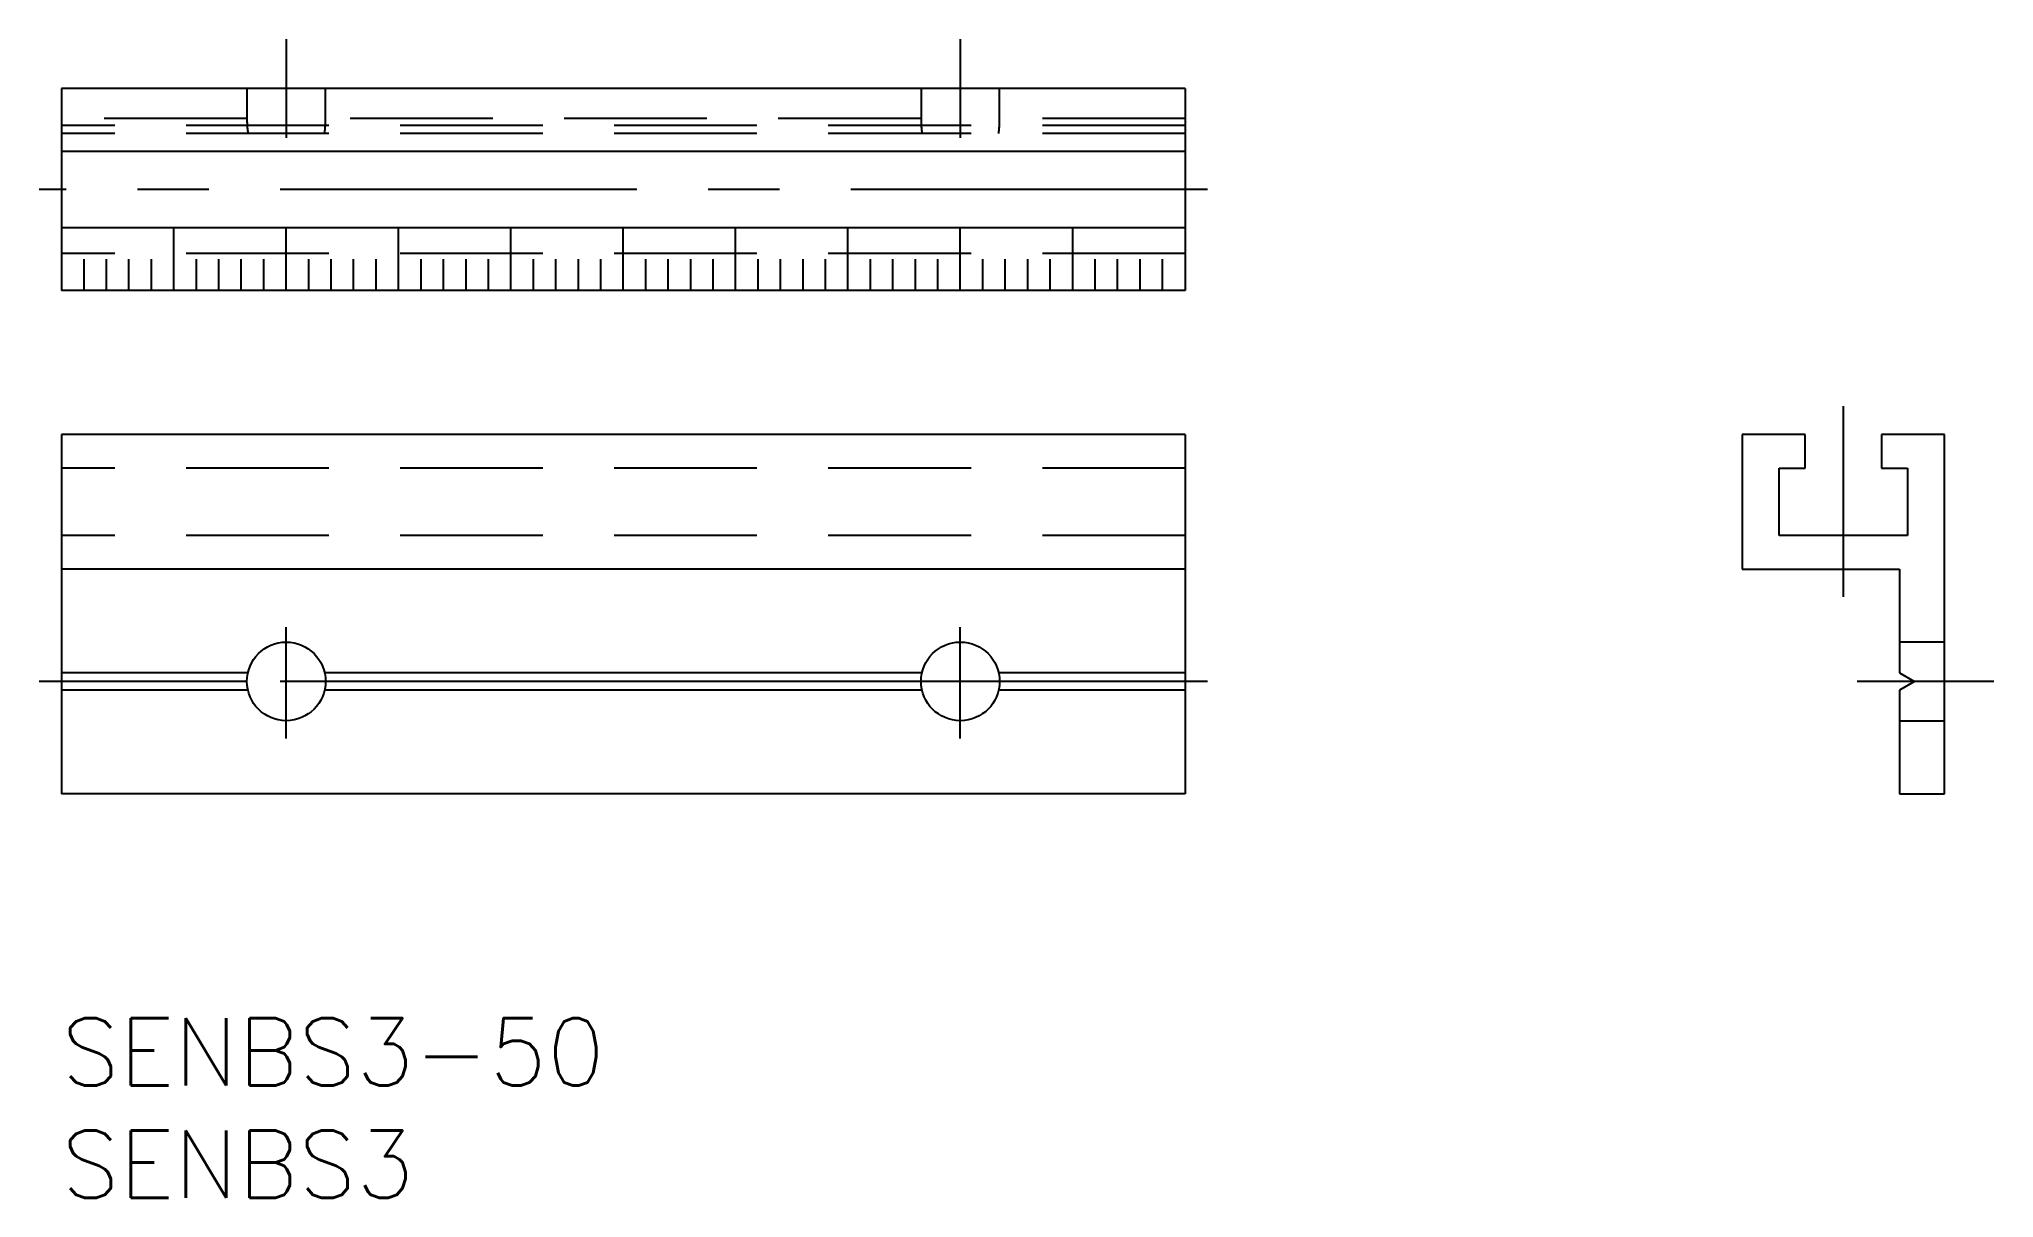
# Model space of a CAD drawing. Extents: x -1 to 86, y -8 to 43.6.
import ezdxf

# ---------------------------------------------------------------- set-up
doc = ezdxf.new("R2010")
doc.units = 0
doc.header["$LTSCALE"] = 0.5
doc.linetypes.add('CENTER', pattern=[50.8, 31.75, -6.35, 6.35, -6.35])
doc.linetypes.add('DASHED', pattern=[19.05, 12.7, -6.35])
for name, color, linetype in [('MSM_CENTER', 1, 'CENTER'), ('MSM_CONTINUOUS', 7, 'CONTINUOUS'), ('MSM_DASHED', 4, 'DASHED'), ('MSM_PART_NUMBER', 7, 'CONTINUOUS')]:
    doc.layers.add(name, color=color, linetype=linetype)
doc.styles.get("Standard").update_dxf_attribs({"font": 'txt.shx', "height": 3, "bigfont": 'bigfont.shx'})

msp = doc.modelspace()

# ---------------------------------------------------------------- linework, layer by layer
at = {"layer": 'MSM_CENTER'}
for p, q in [((10, 43.6), (10, 39.2)), ((40, 43.6), (40, 39.2)), ((51, 36.9), (-1, 36.9)), ((79.3, 18.764), (79.3, 27.262)), ((10, 12.45), (10, 17.415)), ((40, 12.45), (40, 17.415)), ((51, 15), (-1, 15)), ((86, 15), (79.908, 15))]:
    msp.add_line(p, q, dxfattribs=at)
at = {"layer": 'MSM_CONTINUOUS'}
for p, q in [((50, 41.4), (0, 41.4)), ((0, 41.4), (0, 32.4)), ((50, 41.4), (50, 32.4)), ((50, 38.6), (0, 38.6)), ((50, 35.2), (0, 35.2)), ((5, 32.4), (5, 35.2)), ((10, 32.4), (10, 35.2)), ((15, 32.4), (15, 35.2)), ((20, 32.4), (20, 35.2)), ((25, 32.4), (25, 35.2)), ((30, 32.4), (30, 35.2)), ((35, 32.4), (35, 35.2)), ((40, 32.4), (40, 35.2)), ((45, 32.4), (45, 35.2)), ((1, 32.4), (1, 33.8)), ((1, 32.4), (1, 33.8)), ((2, 32.4), (2, 33.8)), ((2, 32.4), (2, 33.8)), ((3, 32.4), (3, 33.8)), ((3, 32.4), (3, 33.8)), ((4, 32.4), (4, 33.8)), ((6, 32.4), (6, 33.8)), ((6, 32.4), (6, 33.8)), ((7, 32.4), (7, 33.8)), ((7, 32.4), (7, 33.8)), ((8, 32.4), (8, 33.8)), ((8, 32.4), (8, 33.8)), ((9, 32.4), (9, 33.8)), ((11, 32.4), (11, 33.8)), ((11, 32.4), (11, 33.8)), ((12, 32.4), (12, 33.8)), ((12, 32.4), (12, 33.8)), ((13, 32.4), (13, 33.8)), ((13, 32.4), (13, 33.8)), ((14, 32.4), (14, 33.8)), ((16, 32.4), (16, 33.8)), ((16, 32.4), (16, 33.8)), ((17, 32.4), (17, 33.8)), ((17, 32.4), (17, 33.8)), ((18, 32.4), (18, 33.8)), ((18, 32.4), (18, 33.8)), ((19, 32.4), (19, 33.8)), ((21, 32.4), (21, 33.8)), ((21, 32.4), (21, 33.8)), ((22, 32.4), (22, 33.8)), ((22, 32.4), (22, 33.8)), ((23, 32.4), (23, 33.8)), ((23, 32.4), (23, 33.8)), ((24, 32.4), (24, 33.8)), ((26, 32.4), (26, 33.8)), ((26, 32.4), (26, 33.8)), ((27, 32.4), (27, 33.8)), ((27, 32.4), (27, 33.8)), ((28, 32.4), (28, 33.8)), ((28, 32.4), (28, 33.8)), ((29, 32.4), (29, 33.8)), ((31, 32.4), (31, 33.8)), ((31, 32.4), (31, 33.8)), ((32, 32.4), (32, 33.8)), ((32, 32.4), (32, 33.8)), ((33, 32.4), (33, 33.8)), ((33, 32.4), (33, 33.8)), ((34, 32.4), (34, 33.8)), ((36, 32.4), (36, 33.8)), ((36, 32.4), (36, 33.8)), ((37, 32.4), (37, 33.8)), ((37, 32.4), (37, 33.8)), ((38, 32.4), (38, 33.8)), ((38, 32.4), (38, 33.8)), ((39, 32.4), (39, 33.8)), ((41, 32.4), (41, 33.8)), ((41, 32.4), (41, 33.8)), ((42, 32.4), (42, 33.8)), ((42, 32.4), (42, 33.8)), ((43, 32.4), (43, 33.8)), ((43, 32.4), (43, 33.8)), ((44, 32.4), (44, 33.8)), ((46, 32.4), (46, 33.8)), ((46, 32.4), (46, 33.8)), ((47, 32.4), (47, 33.8)), ((47, 32.4), (47, 33.8)), ((48, 32.4), (48, 33.8)), ((48, 32.4), (48, 33.8)), ((49, 32.4), (49, 33.8)), ((50, 32.4), (0, 32.4)), ((0, 26), (0, 10)), ((50, 26), (0, 26)), ((50, 26), (50, 10)), ((74.8, 26), (74.8, 20)), ((77.6, 26), (74.8, 26)), ((77.6, 24.5), (77.6, 26)), ((83.8, 26), (81, 26)), ((81, 26), (81, 24.5)), ((83.8, 10), (83.8, 26)), ((76.45, 24.5), (77.6, 24.5)), ((76.45, 21.5), (76.45, 24.5)), ((81, 24.5), (82.15, 24.5)), ((82.15, 24.5), (82.15, 21.5)), ((82.15, 21.5), (76.45, 21.5)), ((50, 20), (0, 20)), ((74.8, 20), (81.8, 20)), ((81.8, 20), (81.8, 15.384)), ((8.293, 15.384), (0, 15.384)), ((8.25, 15), (0, 15)), ((38.293, 15.384), (11.707, 15.384)), ((38.25, 15), (11.75, 15)), ((50, 15.384), (41.707, 15.384)), ((50, 15), (41.75, 15)), ((81.8, 15.384), (82.466, 15)), ((82.466, 15), (81.8, 14.616)), ((8.293, 14.616), (0, 14.616)), ((38.293, 14.616), (11.707, 14.616)), ((50, 14.616), (41.707, 14.616)), ((81.8, 14.616), (81.8, 10)), ((50, 10), (0, 10)), ((81.8, 10), (83.8, 10))]:
    msp.add_line(p, q, dxfattribs=at)
for centre in [(10, 15), (40, 15)]:
    msp.add_circle(centre, 1.75, dxfattribs=at)
at = {"layer": 'MSM_DASHED'}
for p, q in [((8.25, 41.4), (8.25, 40.066)), ((11.75, 40.066), (11.75, 41.4)), ((38.25, 41.4), (38.25, 40.066)), ((41.75, 40.066), (41.75, 41.4)), ((8.25, 40.066), (0, 40.066)), ((38.25, 40.066), (11.75, 40.066)), ((50, 40.066), (41.75, 40.066)), ((50, 39.75), (0, 39.75)), ((50, 39.4), (0, 39.4)), ((50, 34.05), (0, 34.05)), ((50, 24.5), (0, 24.5)), ((50, 21.5), (0, 21.5)), ((83.8, 16.75), (81.8, 16.75)), ((81.8, 13.25), (83.8, 13.25))]:
    msp.add_line(p, q, dxfattribs=at)
for centre, start, end in [((13.416, 40.063), 179.9706, 187.37731), ((6.584, 40.063), 352.62269, 0.0294), ((43.416, 40.063), 179.9706, 187.37731), ((36.584, 40.063), 352.62269, 0.0294)]:
    msp.add_arc(centre, 5.166, start, end, dxfattribs=at)

# ---------------------------------------------------------------- texts
at = {"layer": 'MSM_PART_NUMBER'}
for s, p in [('SENBS3-50', (0, -3)), ('SENBS3', (0, -8))]:
    msp.add_text(s, height=3, dxfattribs=at).set_placement(p)

doc.saveas('drawing.dxf')
